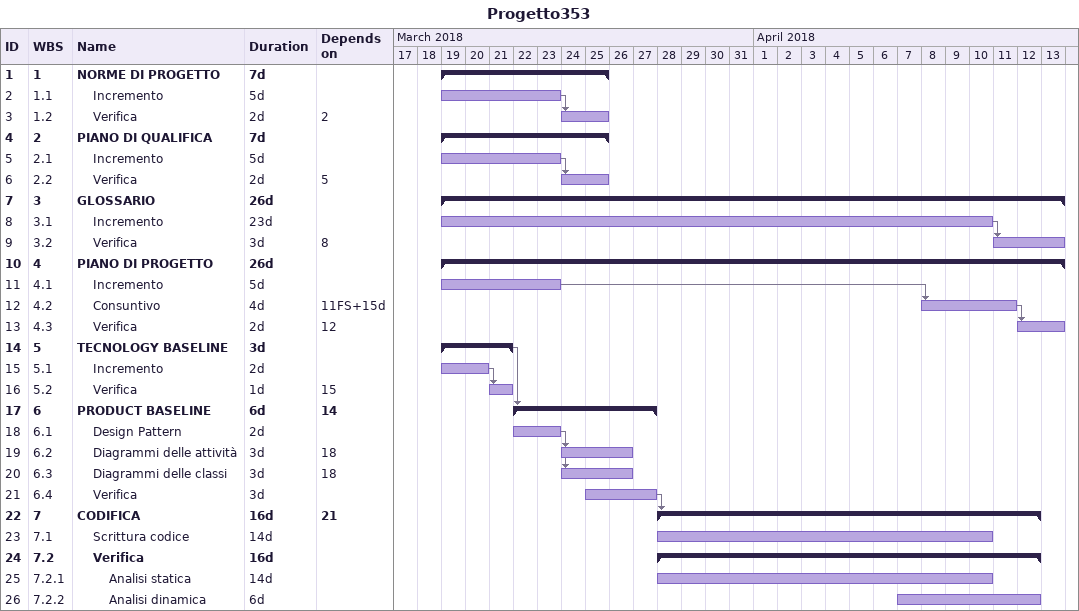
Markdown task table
Progetto353

| ID | WBS | Task | Duration | Start | Finish | Predecessors |
|---|---|---|---|---|---|---|
| 1 | 1 | **NORME DI PROGETTO** | 7d | 2018-03-19 | 2018-03-25 |  |
| 2 | 1.1 | Incremento | 5d | 2018-03-19 | 2018-03-23 |  |
| 3 | 1.2 | Verifica | 2d | 2018-03-24 | 2018-03-25 | 2 |
| 4 | 2 | **PIANO DI QUALIFICA** | 7d | 2018-03-19 | 2018-03-25 |  |
| 5 | 2.1 | Incremento | 5d | 2018-03-19 | 2018-03-23 |  |
| 6 | 2.2 | Verifica | 2d | 2018-03-24 | 2018-03-25 | 5 |
| 7 | 3 | **GLOSSARIO** | 26d | 2018-03-19 | 2018-04-13 |  |
| 8 | 3.1 | Incremento | 23d | 2018-03-19 | 2018-04-10 |  |
| 9 | 3.2 | Verifica | 3d | 2018-04-11 | 2018-04-13 | 8 |
| 10 | 4 | **PIANO DI PROGETTO** | 26d | 2018-03-19 | 2018-04-13 |  |
| 11 | 4.1 | Incremento | 5d | 2018-03-19 | 2018-03-23 |  |
| 12 | 4.2 | Consuntivo | 4d | 2018-04-08 | 2018-04-11 | 11FS+15d |
| 13 | 4.3 | Verifica | 2d | 2018-04-12 | 2018-04-13 | 12 |
| 14 | 5 | **TECNOLOGY BASELINE** | 3d | 2018-03-19 | 2018-03-21 |  |
| 15 | 5.1 | Incremento | 2d | 2018-03-19 | 2018-03-20 |  |
| 16 | 5.2 | Verifica | 1d | 2018-03-21 | 2018-03-21 | 15 |
| 17 | 6 | **PRODUCT BASELINE** | 6d | 2018-03-22 | 2018-03-27 | 14 |
| 18 | 6.1 | Design Pattern | 2d | 2018-03-22 | 2018-03-23 |  |
| 19 | 6.2 | Diagrammi delle attività | 3d | 2018-03-24 | 2018-03-26 | 18 |
| 20 | 6.3 | Diagrammi delle classi | 3d | 2018-03-24 | 2018-03-26 | 18 |
| 21 | 6.4 | Verifica | 3d | 2018-03-25 | 2018-03-27 |  |
| 22 | 7 | **CODIFICA** | 16d | 2018-03-28 | 2018-04-12 | 21 |
| 23 | 7.1 | Scrittura codice | 14d | 2018-03-28 | 2018-04-10 |  |
| 24 | 7.2 | **Verifica** | 16d | 2018-03-28 | 2018-04-12 |  |
| 25 | 7.2.1 | Analisi statica | 14d | 2018-03-28 | 2018-04-10 |  |
| 26 | 7.2.2 | Analisi dinamica | 6d | 2018-04-07 | 2018-04-12 |  |
